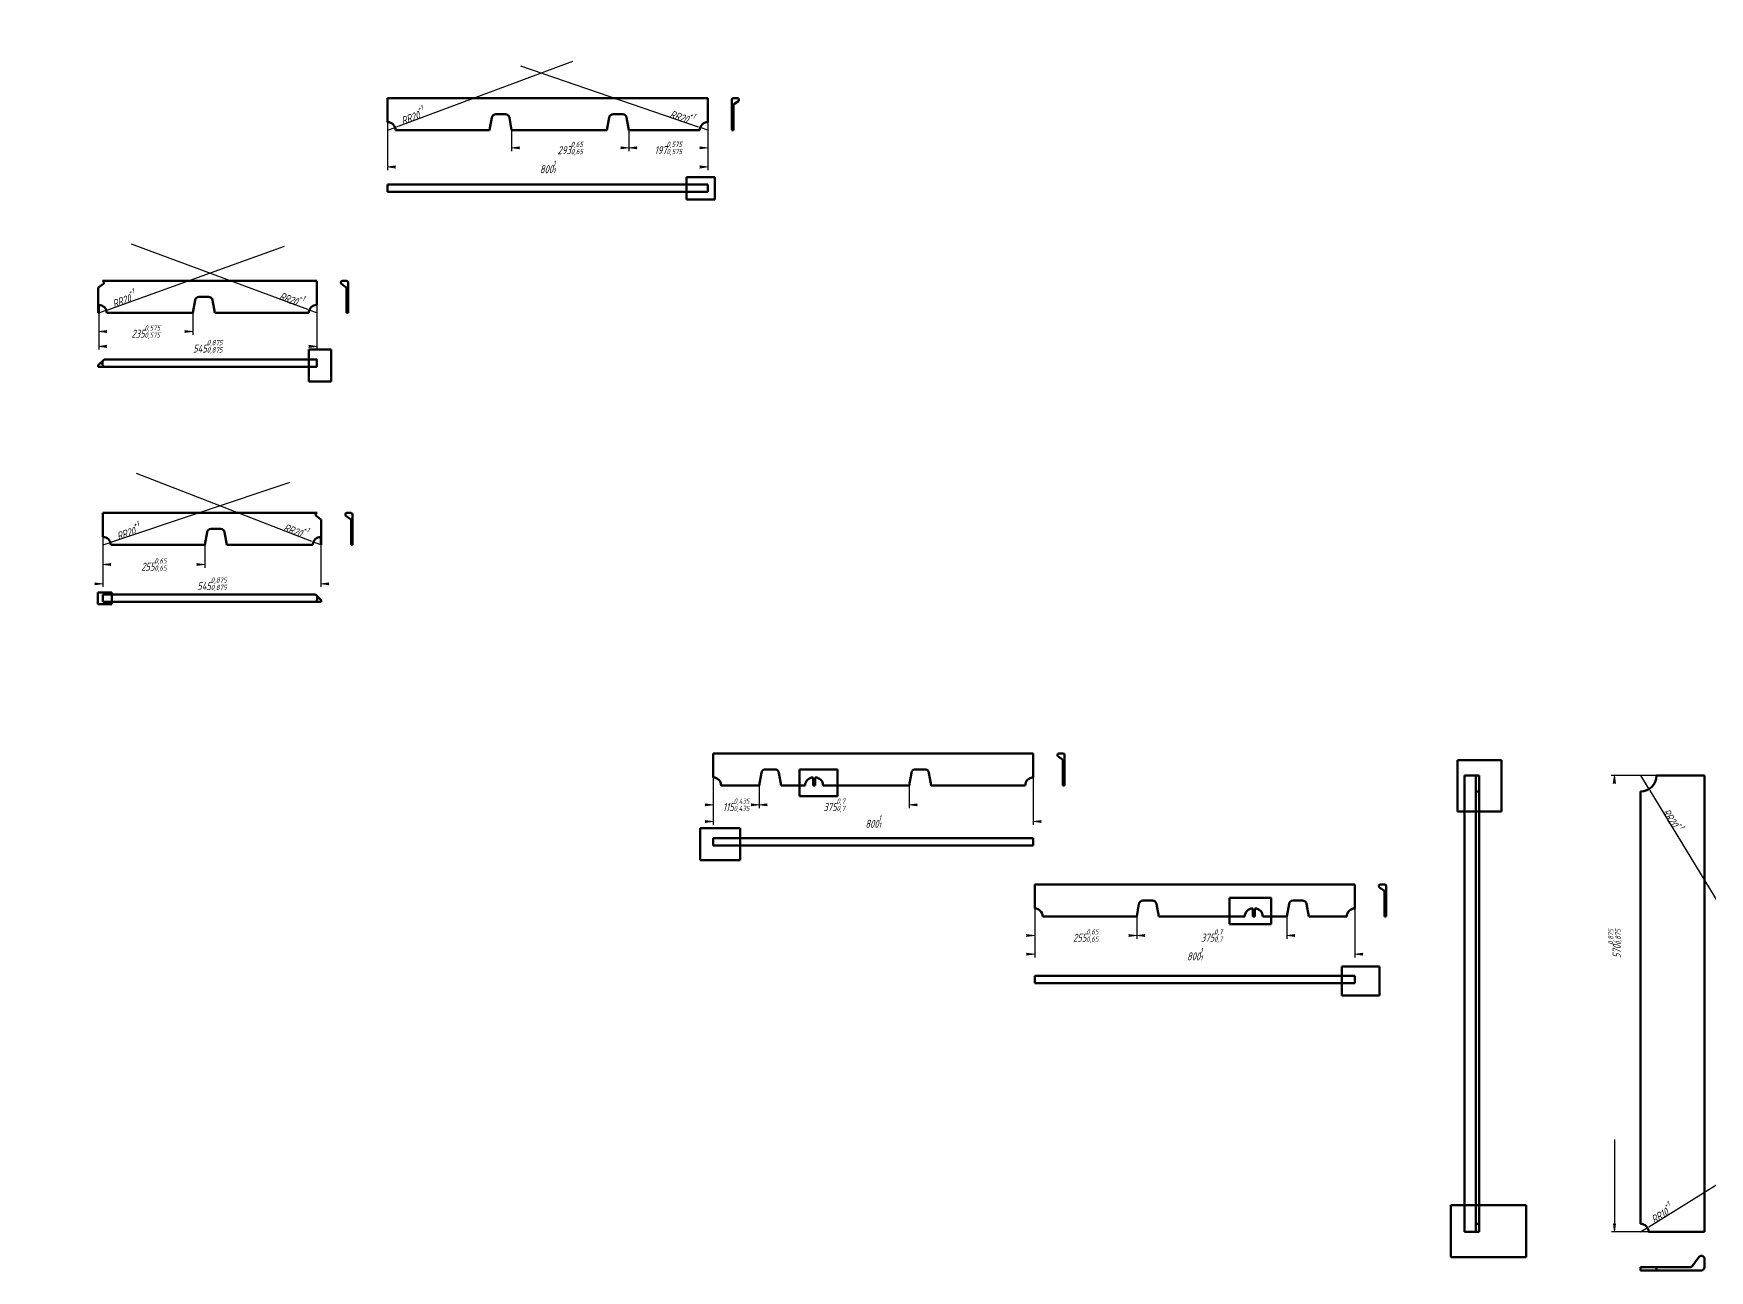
# Model space of a CAD drawing. Header units: millimetres. Extents: x 0 to 3780, y -368 to 405.
# Drawn here: x 0 to 1047, y -368 to 405 of the extents above; entities that cross this region are included whole.
import ezdxf

# ---------------------------------------------------------------- set-up
doc = ezdxf.new("R2010")
doc.units = ezdxf.units.MM
doc.linetypes.add('K5LT_BASIC', pattern=[0])
doc.linetypes.add('K5LT_THIN', pattern=[0])
doc.layers.add('Системный слой', color=7, linetype='Continuous')
doc.layers.add('Системный слой (1)', color=7, linetype='Continuous', true_color=0x909090)
doc.styles.add('KDIMTEXTSTYLE', font='GOST_AU.SHX', dxfattribs={"width": 0.96, "oblique": 15, "height": 5})
doc.dimstyles.new('KDIMSTYLE (0.25)', dxfattribs={"dimtxt": 5, "dimasz": 1, "dimexe": 2, "dimexo": 0, "dimgap": 1, "dimtad": 1, "dimlfac": 4, "dimtxsty": 'KDIMTEXTSTYLE', "dimsah": 1, "dimcen": 0, "dimdle": 1, "dimadec": 0, "dimazin": 0, "dimtfac": 0.667, "dimtmove": 0, "dimatfit": 3, "dimfxl": 1, "dimtvp": 1, "dimtolj": 1, "dimtzin": 0, "dimarcsym": 0})
doc.dimstyles.new('KDIMSTYLE (0.50)', dxfattribs={"dimtxt": 5, "dimasz": 1, "dimexe": 2, "dimexo": 0, "dimgap": 1, "dimtad": 1, "dimlfac": 2, "dimtxsty": 'KDIMTEXTSTYLE', "dimsah": 1, "dimcen": 0, "dimdle": 1, "dimadec": 0, "dimazin": 0, "dimtfac": 0.667, "dimtmove": 0, "dimatfit": 3, "dimfxl": 1, "dimtvp": 1, "dimtolj": 1, "dimtzin": 0, "dimarcsym": 0})

# ---------------------------------------------------------------- blocks, each defined once
blk = doc.blocks.new('KDIMARROW_01')
at = {"layer": 'Системный слой'}
blk.add_hatch(color=0, dxfattribs=at).paths.add_polyline_path([(-5, -0.6582624912261956), (0, 0), (-5, 0.658262491226197), (-4.5, 5.51091059616309e-16)])
at = {"layer": 'Системный слой', "color": 0, "linetype": 'K5LT_THIN', "lineweight": 18}
for p, q in [((-4.5, 5.51091059616309e-16), (-5, 0.658262491226197)), ((-5, 0.658262491226197), (0, 0)), ((0, 0), (-5, -0.6582624912261956)), ((-5, -0.6582624912261956), (-4.5, 5.51091059616309e-16))]:
    blk.add_line(p, q, dxfattribs=at)
at = {"layer": 'Системный слой (1)', "color": 0, "linetype": 'K5LT_THIN', "lineweight": 18}
blk.add_line((0, 0), (-1, 0), dxfattribs=at)
blk = doc.blocks.new('U0')
at = {"layer": 'Системный слой (1)', "color": 5, "linetype": 'K5LT_BASIC', "lineweight": 60, "true_color": 0x0000ff}
for p, q in [((171.9712375406431, 207.4828602602768), (185.9712375406431, 207.4828602602768)), ((171.9712375406431, 187.4828602602768), (171.9712375406431, 207.4828602602768)), ((185.9712375406431, 207.4828602602768), (185.9712375406431, 187.4828602602768)), ((185.9712375406431, 187.4828602602768), (171.9712375406431, 187.4828602602768))]:
    blk.add_line(p, q, dxfattribs=at)
blk = doc.blocks.new('U1')
at = {"layer": 'Системный слой (1)', "color": 5, "linetype": 'K5LT_BASIC', "lineweight": 60, "true_color": 0x0000ff}
for p, q in [((40.2662888376808, 55.66416454634179), (49.0162888376808, 55.66416454634179)), ((40.2662888376808, 48.41416454634179), (40.2662888376808, 55.66416454634179)), ((49.0162888376808, 55.66416454634179), (49.0162888376808, 48.41416454634179)), ((49.0162888376808, 48.41416454634179), (40.2662888376808, 48.41416454634179))]:
    blk.add_line(p, q, dxfattribs=at)
blk = doc.blocks.new('U2')
at = {"layer": 'Системный слой (1)', "color": 5, "linetype": 'K5LT_BASIC', "lineweight": 60, "true_color": 0x0000ff}
for p, q in [((425.5635780661287, 315.1533987600566), (407.8135780661287, 315.1533987600566)), ((407.8135780661287, 315.1533987600566), (407.8135780661287, 301.1533987600566)), ((425.5635780661287, 301.1533987600566), (425.5635780661287, 315.1533987600566)), ((407.8135780661287, 301.1533987600566), (425.5635780661287, 301.1533987600566))]:
    blk.add_line(p, q, dxfattribs=at)
blk = doc.blocks.new('U3')
at = {"layer": 'Системный слой (1)', "color": 5, "linetype": 'K5LT_BASIC', "lineweight": 60, "true_color": 0x0000ff}
for p, q in [((478.4178315940748, -54.75122366398495), (502.1678315940748, -54.75122366398495)), ((478.4178315940748, -71.50122366398494), (478.4178315940748, -54.75122366398495)), ((502.1678315940748, -54.75122366398495), (502.1678315940748, -71.50122366398494)), ((502.1678315940748, -71.50122366398494), (478.4178315940748, -71.50122366398494))]:
    blk.add_line(p, q, dxfattribs=at)
blk = doc.blocks.new('U4')
at = {"layer": 'Системный слой (1)', "color": 5, "linetype": 'K5LT_BASIC', "lineweight": 60, "true_color": 0x0000ff}
for p, q in [((416.40206859876, -91.4273675021742), (441.3914695778082, -91.4273675021742)), ((416.40206859876, -111.4273675021742), (416.40206859876, -91.4273675021742)), ((441.3914695778082, -91.4273675021742), (441.3914695778082, -111.4273675021742)), ((441.3914695778082, -111.4273675021742), (416.40206859876, -111.4273675021742))]:
    blk.add_line(p, q, dxfattribs=at)
blk = doc.blocks.new('U5')
at = {"layer": 'Системный слой (1)', "color": 5, "linetype": 'K5LT_BASIC', "lineweight": 60, "true_color": 0x0000ff}
for p, q in [((747.2041459107602, -134.9985422920777), (773.2041459107602, -134.9985422920777)), ((747.2041459107602, -151.4985422920777), (747.2041459107602, -134.9985422920777)), ((773.2041459107602, -134.9985422920777), (773.2041459107602, -151.4985422920777)), ((773.2041459107602, -151.4985422920777), (747.2041459107602, -151.4985422920777))]:
    blk.add_line(p, q, dxfattribs=at)
blk = doc.blocks.new('U6')
at = {"layer": 'Системный слой (1)', "color": 5, "linetype": 'K5LT_BASIC', "lineweight": 60, "true_color": 0x0000ff}
for p, q in [((817.3476513299853, -177.8279354950771), (840.8073185503368, -177.8279354950771)), ((817.3476513299853, -196.0779354950771), (817.3476513299853, -177.8279354950771)), ((840.8073185503368, -177.8279354950771), (840.8073185503368, -196.0779354950771)), ((840.8073185503368, -196.0779354950771), (817.3476513299853, -196.0779354950771))]:
    blk.add_line(p, q, dxfattribs=at)
blk = doc.blocks.new('U7')
at = {"layer": 'Системный слой (1)', "color": 5, "linetype": 'K5LT_BASIC', "lineweight": 60, "true_color": 0x0000ff}
for p, q in [((889.6018052635808, -48.98865873113249), (917.1018052635808, -48.98865873113249)), ((889.6018052635808, -80.98865873113249), (889.6018052635808, -48.98865873113249)), ((917.1018052635808, -48.98865873113249), (917.1018052635808, -80.98865873113249)), ((917.1018052635808, -80.98865873113249), (889.6018052635808, -80.98865873113249))]:
    blk.add_line(p, q, dxfattribs=at)
blk = doc.blocks.new('U8')
at = {"layer": 'Системный слой (1)', "color": 5, "linetype": 'K5LT_BASIC', "lineweight": 60, "true_color": 0x0000ff}
for p, q in [((885.411436718595, -327.0230272609858), (932.411436718595, -327.0230272609858)), ((885.411436718595, -359.3983113660662), (885.411436718595, -327.0230272609858)), ((932.411436718595, -327.0230272609858), (932.411436718595, -359.3983113660662)), ((932.411436718595, -359.3983113660662), (885.411436718595, -359.3983113660662))]:
    blk.add_line(p, q, dxfattribs=at)

msp = doc.modelspace()

# ---------------------------------------------------------------- linework, layer by layer
at = {"layer": 'Системный слой (1)', "color": 5, "linetype": 'K5LT_BASIC', "lineweight": 60, "true_color": 0x0000ff}
for p, q in [((221.1625561219095, 362.6975924592994), (221.1625561219095, 364.5051330022918)), ((221.1625561219095, 364.5051330022918), (421.1625561219096, 364.5051330022918)), ((221.1625561219095, 360.6876735452842), (221.1625561219095, 362.6975924592994)), ((221.1625561219095, 359.8801330022918), (221.1625561219095, 360.6876735452842)), ((221.1625561219096, 349.5051330022705), (221.1625561219095, 359.8801330022918)), ((421.1625561219096, 362.6975924592994), (421.1625561219096, 364.5051330022918)), ((421.1625561219096, 360.6876735452842), (421.1625561219096, 362.6975924592994)), ((421.1625561219096, 359.8801330022918), (421.1625561219096, 360.6876735452842)), ((421.1625561219096, 349.5051330022705), (421.1625561219096, 359.8801330022918)), ((436.1625561219138, 363.5051330022918), (436.1625561219138, 349.5051330022705)), ((439.7348102756868, 364.5051330022918), (437.1625561219138, 364.5051330022918)), ((437.1625561219138, 349.5051330022705), (437.1625561219138, 359.8801330022918)), ((437.5727440574191, 360.6876735452842), (440.3246223401816, 362.6975924592994)), ((286.3262818281753, 352.4434580540332), (284.9125561219096, 344.5051330022705)), ((294.7875561219096, 354.5051330022705), (288.7875561219096, 354.5051330022705)), ((298.6625561219096, 344.5051330022705), (297.2488304156439, 352.4434580540332)), ((358.1625561219096, 344.5051330022673), (359.5762818281753, 352.44345805403)), ((362.0375561219096, 354.5051330022674), (368.0375561219096, 354.5051330022673)), ((370.4988304156439, 352.44345805403), (371.9125561219096, 344.5051330022673)), ((437.1625561219138, 349.5051330022705), (436.1625561219138, 349.5051330022705)), ((436.1625561219138, 349.5051330022705), (436.1625561219138, 344.5051330022705)), ((437.1625561219138, 349.5051330022705), (437.1625561219138, 344.5051330022705)), ((226.1625561219096, 344.5051330022704), (284.9125561219096, 344.5051330022705)), ((298.6625561219096, 344.5051330022705), (358.1625561219096, 344.5051330022673)), ((371.9125561219096, 344.5051330022673), (416.1625561219096, 344.5051330022704)), ((436.1625561219138, 344.5051330022705), (437.1625561219138, 344.5051330022705)), ((221.1625561219096, 310.5051330022658), (421.1625561219096, 310.5051330022658)), ((221.1625561219095, 309.5051330022658), (221.1625561219096, 310.5051330022658)), ((221.1625561219095, 306.9328788484928), (221.1625561219095, 309.5051330022658)), ((221.1625561219096, 305.9328788484928), (221.1625561219095, 306.9328788484928)), ((221.1625561219096, 305.9328788484928), (421.1625561219096, 305.9328788484928)), ((421.1625561219096, 309.5051330022658), (421.1625561219096, 310.5051330022658)), ((421.1625561219096, 306.9328788484928), (421.1625561219096, 309.5051330022658)), ((421.1625561219096, 305.9328788484928), (421.1625561219096, 306.9328788484928)), ((40.47123754061943, 230.3111020658797), (40.47123754064788, 245.6861020658801)), ((40.88142547614831, 246.4936426088725), (43.63330375889973, 248.5035615228637)), ((43.04349169435284, 250.3111020659014), (176.971237540643, 250.3111020659018)), ((176.971237540643, 250.3111020659018), (176.971237540643, 249.3111020658801)), ((176.9712375406431, 235.311102065883), (176.971237540643, 249.3111020658801)), ((192.3814254762065, 248.503561522909), (195.1333037589691, 246.4936426088937)), ((195.5434916944744, 250.3111020659014), (192.9712375407013, 250.3111020659014)), ((195.5434916944744, 245.6861020659014), (195.5434916944747, 230.3111020658829)), ((196.5434916944744, 248.5035615228637), (196.5434916944744, 249.3111020658798)), ((196.5434916944744, 246.4936426088725), (196.5434916944744, 248.5035615228637)), ((196.5434916944744, 245.6861020658801), (196.5434916944744, 246.4936426088725)), ((196.5434916944744, 230.3111020658797), (196.5434916944744, 245.6861020658801)), ((40.7212375406431, 230.3111020658829), (40.7212375406431, 235.3111020658829)), ((99.4712375406431, 230.3111020658824), (100.8849632469088, 238.2494271176451)), ((103.3462375406431, 240.3111020658824), (109.3462375406431, 240.3111020658824)), ((111.8075118343774, 238.2494271176451), (113.2212375406431, 230.3111020658824)), ((40.47123754061943, 230.3111020658797), (40.7212375406431, 230.3111020658829)), ((45.7212375406431, 230.3111020658829), (99.4712375406431, 230.3111020658824)), ((113.2212375406431, 230.3111020658824), (171.9712375406431, 230.3111020658816)), ((196.5434916944744, 230.3111020658797), (195.5434916944747, 230.3111020658829)), ((43.04349169438126, 200.31110206588), (40.88142547609152, 198.1490358476123)), ((43.04349169438126, 200.31110206588), (44.04349169441195, 201.31110206588)), ((43.04349169435284, 197.738847912107), (43.04349169438126, 200.31110206588)), ((44.04349169441616, 201.3111020706633), (176.971237540643, 201.31110206588)), ((176.971237540643, 200.31110206588), (176.971237540643, 201.31110206588)), ((176.971237540643, 197.738847912107), (176.971237540643, 200.31110206588)), ((40.88142547609152, 198.1490358476123), (40.47123754061943, 197.738847912107)), ((40.47123754064788, 196.738847912107), (40.47123754061943, 197.738847912107)), ((40.47123754064788, 196.738847912107), (40.88142547614831, 196.738847912107)), ((40.88142547614831, 196.738847912107), (43.63330375889973, 196.738847912107)), ((43.04349169435284, 197.738847912107), (44.04349169441616, 196.738847912107)), ((43.63330375889973, 196.738847912107), (44.04349169441616, 196.738847912107)), ((44.04349169441616, 196.738847912107), (176.971237540643, 196.738847912107)), ((176.971237540643, 197.738847912107), (176.971237540643, 196.738847912107)), ((43.25908184873151, 105.436102065896), (43.25908184873151, 104.4361020658743)), ((177.1868276950217, 105.4361020658956), (43.25908184873151, 105.436102065896)), ((198.3313360025338, 105.436102065896), (195.7590818487607, 105.436102065896)), ((43.25908184873147, 90.43610206587712), (43.25908184873151, 104.4361020658743)), ((110.8840818487314, 95.4361020658765), (116.8840818487314, 95.4361020658765)), ((179.3488939132262, 101.6186426088667), (176.5970156304748, 103.6285615228578)), ((179.7590818487551, 85.43610206587388), (179.7590818487267, 100.8111020658743)), ((195.1692697842659, 103.6285615229035), (197.9211480670285, 101.6186426088883)), ((198.3313360025338, 100.8111020658959), (198.3313360025342, 90.4361020658771)), ((199.3313360025338, 90.43610206587712), (199.3313360025338, 104.4361020658743)), ((107.0090818487314, 85.4361020658765), (48.25908184873147, 85.4361020658757)), ((107.0090818487314, 85.4361020658765), (108.4228075549971, 93.37442711763921)), ((119.3453561424657, 93.37442711763921), (120.7590818487314, 85.4361020658765)), ((174.5090818487315, 85.4361020658771), (120.7590818487314, 85.4361020658765)), ((179.5090818487315, 90.43610206587712), (179.5090818487315, 85.4361020658771)), ((179.7590818487551, 85.43610206587388), (179.5090818487315, 85.4361020658771)), ((198.3313360025341, 85.4361020658757), (198.3313360025342, 90.4361020658771)), ((199.3313360025338, 90.43610206587712), (198.3313360025342, 90.4361020658771)), ((199.331336002534, 85.4361020658757), (198.3313360025341, 85.4361020658757)), ((199.3313360025338, 90.43610206587712), (199.331336002534, 85.4361020658757)), ((176.1868276949584, 54.43610207064728), (43.25908184873151, 54.43610206586402)), ((43.25908184873151, 53.43610206586402), (43.25908184873151, 54.43610206586402)), ((43.2590818487315, 50.86384791209093), (43.25908184873151, 53.43610206586402)), ((177.1868276949933, 53.43610206586402), (176.1868276949583, 54.4361020658597)), ((177.1868276950217, 50.86384791209093), (177.1868276949933, 53.43610206586402)), ((177.1868276949933, 53.43610206586402), (179.348893913283, 51.27403584759622)), ((43.2590818487315, 50.86384791209093), (43.25908184873151, 49.86384791209093)), ((176.1868276949584, 49.86384791209093), (43.25908184873151, 49.86384791209093)), ((177.1868276950217, 50.86384791209093), (176.1868276949584, 49.86384791209093)), ((176.5970156304748, 49.86384791209093), (176.1868276949584, 49.86384791209093)), ((179.3488939132262, 49.86384791209093), (176.5970156304748, 49.86384791209093)), ((179.348893913283, 51.27403584759622), (179.7590818487551, 50.86384791209093)), ((179.7590818487267, 49.86384791209093), (179.3488939132262, 49.86384791209093)), ((179.7590818487267, 49.86384791209093), (179.7590818487551, 50.86384791209093)), ((424.5164695778082, -45.75122366398716), (424.5164695778082, -44.75122366396623)), ((424.5164695778082, -44.75122366396623), (624.516469577808, -44.75122366396561)), ((424.5164695778082, -45.75122366398716), (424.5164695778082, -59.75122366398492)), ((624.516469577808, -44.75122366396561), (624.516469577808, -45.75122366398716)), ((624.5164695778082, -59.75122366398433), (624.516469577808, -45.75122366398716)), ((642.678535796076, -48.5686831209739), (639.9266575133133, -46.55876420695867)), ((640.5164695778082, -44.7512236639662), (643.0887237315812, -44.75122366396623)), ((643.0887237315817, -59.75122366398492), (643.0887237315812, -49.37622366396621)), ((644.0887237315812, -45.75122366398716), (644.0887237315812, -59.75122366398492)), ((453.2664695778082, -64.75122366398496), (454.6801952840738, -56.81289861222223)), ((457.1414695778081, -54.75122366398496), (463.1414695778081, -54.75122366398495)), ((465.6027438715424, -56.81289861222223), (467.0164695778082, -64.75122366398496)), ((487.0164695778349, -59.75122366400616), (487.0164695778349, -64.75122366400616)), ((488.2664695778082, -64.75122366398433), (488.2664695778082, -59.75122366398433)), ((547.0164695778082, -64.75122366398493), (548.4301952840739, -56.81289861222222)), ((550.8914695778082, -54.75122366398494), (556.8914695778082, -54.75122366398494)), ((559.3527438715424, -56.81289861222222), (560.7664695778082, -64.75122366398493)), ((644.0887237315812, -59.75122366398492), (643.0887237315817, -59.75122366398492)), ((643.0887237315816, -64.75122366398492), (643.0887237315817, -59.75122366398492)), ((644.0887237315812, -59.75122366398492), (644.0887237315814, -64.75122366398492)), ((893.8747330371626, -343.5779354950557), (893.8747330371626, -58.57793549509847)), ((893.8747330371626, -58.57793549509847), (894.6951089081731, -58.57793549509847)), ((894.6951089081731, -58.57793549509847), (900.1988654736983, -58.57793549509847)), ((900.1988654736983, -58.57793549509847), (901.0192413447089, -58.57793549509847)), ((901.0192413447089, -58.57793549509847), (901.0192413447089, -68.57793549509847)), ((903.0192413447089, -58.57793549509847), (901.0192413447089, -58.57793549509847)), ((903.0192413447087, -68.57793549509847), (903.0192413447089, -58.57793549509847)), ((1013.874733037163, -58.57793549509847), (1041.874733037163, -58.57793549509847)), ((1041.874733037163, -58.57793549509847), (1043.874733037162, -58.57793549509847)), ((1043.874733037162, -343.5779354950557), (1043.874733037162, -58.57793549509847)), ((429.5164695778082, -64.75122366398492), (453.2664695778082, -64.75122366398496)), ((467.0164695778082, -64.75122366398496), (482.0164695778349, -64.75122366400758)), ((487.0164695778349, -64.75122366400616), (488.2664695778082, -64.75122366398433)), ((493.2664695778082, -64.75122366398433), (547.0164695778082, -64.75122366398493)), ((560.7664695778082, -64.75122366398493), (619.5164695778082, -64.75122366398575)), ((644.0887237315814, -64.75122366398492), (643.0887237315816, -64.75122366398492)), ((901.0192413447089, -338.5779354950557), (901.0192413447089, -68.57793549509847)), ((901.0192413447089, -68.57793549509847), (903.0192413447087, -68.57793549509847)), ((903.0192413447089, -338.5779354950557), (903.0192413447087, -68.57793549509847)), ((1003.874733037163, -338.5779354950557), (1003.874733037163, -68.57793549509847)), ((424.5164695778082, -97.75122366400774), (424.5164695778082, -98.75122366400774)), ((424.5164695778082, -97.75122366400774), (624.516469577808, -97.75122366400774)), ((424.5164695778082, -98.75122366400774), (424.5164695778082, -101.3234778177808)), ((424.5164695778082, -102.3234778177808), (424.5164695778082, -101.3234778177808)), ((424.5164695778082, -102.3234778177808), (624.516469577808, -102.3234778177808)), ((624.516469577808, -98.75122366400774), (624.516469577808, -97.75122366400774)), ((624.5164695778082, -101.3234778177808), (624.516469577808, -98.75122366400774)), ((624.5164695778082, -101.3234778177808), (624.516469577808, -102.3234778177808)), ((625.3971306148314, -126.6145104732758), (625.3971306148314, -127.6145104732973)), ((825.3971306148314, -126.6145104732764), (625.3971306148314, -126.6145104732758)), ((625.3971306148314, -141.6145104732945), (625.3971306148314, -127.6145104732973)), ((825.3971306148314, -127.6145104732973), (825.3971306148314, -126.6145104732764)), ((825.3971306148314, -127.6145104732973), (825.3971306148314, -141.6145104732951)), ((840.8073185503367, -128.4220510162683), (843.5591968330993, -130.4319699302835)), ((843.9693847686046, -126.6145104732758), (841.3971306148316, -126.6145104732758)), ((843.9693847686046, -131.2395104732758), (843.9693847686051, -141.6145104732945)), ((844.9693847686046, -141.6145104732945), (844.9693847686046, -127.6145104732973)), ((689.1471306148314, -146.6145104732951), (690.5608563210972, -138.6761854215324)), ((693.0221306148314, -136.6145104732951), (699.0221306148314, -136.6145104732951)), ((701.4834049085657, -138.6761854215324), (702.8971306148314, -146.6145104732951)), ((761.6471306148314, -141.6145104732945), (761.6471306148314, -146.6145104732945)), ((762.8971306148048, -146.6145104733164), (762.8971306148048, -141.6145104733163)), ((782.8971306148314, -146.6145104732951), (784.3108563210972, -138.6761854215324)), ((786.7721306148314, -136.6145104732951), (792.7721306148314, -136.6145104732951)), ((795.2334049085657, -138.6761854215324), (796.6471306148314, -146.6145104732951)), ((844.9693847686046, -141.6145104732945), (843.9693847686051, -141.6145104732945)), ((843.969384768605, -146.6145104732959), (843.9693847686051, -141.6145104732945)), ((844.9693847686046, -141.6145104732945), (844.9693847686048, -146.6145104732959)), ((689.1471306148314, -146.6145104732951), (630.3971306148314, -146.6145104732959)), ((756.6471306148314, -146.6145104732945), (702.8971306148314, -146.6145104732951)), ((762.8971306148048, -146.6145104733164), (761.6471306148314, -146.6145104732945)), ((782.8971306148314, -146.6145104732951), (767.8971306148048, -146.6145104733178)), ((820.3971306148314, -146.6145104732951), (796.6471306148314, -146.6145104732951)), ((844.9693847686048, -146.6145104732959), (843.969384768605, -146.6145104732959)), ((625.3971306148314, -184.6145104733178), (625.3971306148314, -183.6145104733178)), ((825.3971306148314, -183.6145104733178), (625.3971306148314, -183.6145104733178)), ((625.3971306148314, -187.1867646270908), (625.3971306148314, -184.6145104733178)), ((625.3971306148314, -187.1867646270908), (625.3971306148314, -188.1867646270908)), ((825.3971306148314, -188.1867646270908), (625.3971306148314, -188.1867646270908)), ((825.3971306148314, -183.6145104733178), (825.3971306148314, -184.6145104733178)), ((825.3971306148314, -184.6145104733178), (825.3971306148314, -187.1867646270908)), ((825.3971306148314, -188.1867646270908), (825.3971306148314, -187.1867646270908)), ((893.8747330371626, -343.5779354950557), (894.6951089081731, -343.5779354950557)), ((894.6951089081731, -343.5779354950557), (900.1988654736983, -343.5779354950557)), ((900.1988654736983, -343.5779354950557), (901.0192413447089, -343.5779354950557)), ((903.0192413447089, -338.5779354950557), (901.0192413447089, -338.5779354950557)), ((901.0192413447089, -338.5779354950557), (901.0192413447089, -343.5779354950557)), ((903.0192413447089, -343.5779354950557), (901.0192413447089, -343.5779354950557)), ((903.0192413447089, -343.5779354950557), (903.0192413447089, -338.5779354950557)), ((1008.874733037163, -343.5779354950557), (1041.874733037163, -343.5779354950557)), ((1041.874733037163, -343.5779354950557), (1043.874733037162, -343.5779354950557)), ((1003.874733037163, -365.722443802602), (1003.874733037163, -367.7224438026018)), ((1013.874733037163, -365.722443802602), (1003.874733037163, -365.722443802602)), ((1034.624733037163, -365.722443802602), (1013.874733037163, -365.722443802602)), ((1013.874733037163, -367.722443802602), (1013.874733037163, -365.722443802602)), ((1040.259651951178, -359.3983113660662), (1036.239814123147, -364.9020679315914)), ((1043.874733037162, -365.722443802602), (1043.874733037163, -360.5779354950557)), ((1003.874733037163, -367.7224438026018), (1013.874733037163, -367.722443802602)), ((1013.874733037163, -367.722443802602), (1041.874733037163, -367.7224438026019))]:
    msp.add_line(p, q, dxfattribs=at)
for centre, radius, start, end in [((437.1625561219138, 363.5051330022918), 1.000000000000001, 90, 180), ((438.1625561219138, 359.8801330022918), 1.000000000000001, 126.1436728622647, 180), ((439.7348102756868, 363.5051330022918), 1.000000000000001, 306.1436728622718, 90.00000000000061), ((221.1625561219096, 344.5051330022705), 5.000000000000004, 0, 90.00000000000033), ((288.7875561219096, 352.0051330022705), 2.500000000000001, 90, 169.9021361604664), ((294.7875561219096, 352.0051330022705), 2.500000000000002, 10.09786383953383, 90.0000000000001), ((362.0375561219096, 352.0051330022673), 2.500000000000003, 89.9999999999999, 169.9021361604664), ((368.0375561219096, 352.0051330022673), 2.500000000000002, 10.09786383953383, 90), ((421.1625561219096, 344.5051330022705), 5.000000000000004, 90, 180), ((41.47123754064307, 245.6861020658801), 1.000000000000001, 126.1436728622677, 180), ((43.04349169441616, 249.3111020658801), 1.000000000000001, 0, 90.00000000362817), ((43.04349169441195, 249.3111020658801), 1.000000000000001, 306.1436728609352, 0), ((192.9712375407013, 249.3111020659014), 1.000000000000015, 89.99999999999807, 233.8563271377296), ((194.5434916944744, 245.6861020659014), 0.9999999999999872, 0, 53.85632713773457), ((195.5434916944744, 249.3111020659014), 1.000000000000004, 0, 90), ((40.72123754064307, 230.3111020658829), 5.000000000000004, 0, 90), ((103.3462375406431, 237.8111020658824), 2.500000000000002, 89.9999999999999, 169.9021361604662), ((109.3462375406431, 237.8111020658824), 2.500000000000001, 10.09786383953383, 90), ((176.9712375406431, 230.3111020658829), 5.000000000000004, 89.99999999998381, 180), ((177.1868276949584, 104.4361020658743), 1.000000000000001, 89.99999999637183, 180), ((195.7590818487607, 104.436102065896), 1.000000000000015, 90, 233.8563271377315), ((198.3313360025338, 104.436102065896), 1.000000000000004, 0, 90), ((110.8840818487315, 92.9361020658765), 2.500000000000003, 89.99999999999994, 169.9021361604661), ((116.8840818487315, 92.9361020658765), 2.500000000000001, 10.09786383953372, 90), ((177.1868276949626, 104.4361020658743), 1.000000000000001, 180.0000000000234, 233.8563271390649), ((178.7590818487315, 100.8111020658743), 1.000000000000001, 0, 53.85632713773225), ((197.3313360025338, 100.811102065896), 0.9999999999999872, 0, 53.85632713773528), ((43.25908184873146, 85.4361020658771), 5.000000000000004, 0, 90), ((179.5090818487315, 85.4361020658771), 5.000000000000004, 90, 180), ((640.5164695778082, -45.75122366396621), 1.000000000000001, 90.00000000000112, 233.8563271377361), ((642.0887237315812, -49.37622366396621), 1.000000000000001, 0, 53.85632713773241), ((643.0887237315812, -45.75122366396621), 1.000000000000001, 0, 90), ((424.5164695778082, -64.75122366398492), 5.000000000000002, 0, 90), ((457.1414695778081, -57.25122366398495), 2.499999999999994, 90, 169.9021361604662), ((463.1414695778081, -57.25122366398495), 2.499999999999994, 10.09786383953388, 90), ((487.0164695778349, -64.75122366400616), 5.000000000000044, 89.99999999998381, 180), ((488.2664695778082, -64.75122366398433), 5.000000000000002, 0, 90), ((550.8914695778082, -57.25122366398494), 2.499999999999994, 90, 169.9021361604662), ((556.8914695778082, -57.25122366398494), 2.499999999999994, 10.09786383953383, 90), ((624.5164695778083, -64.75122366398433), 5.000000000000002, 89.99999999998381, 180), ((1003.874733037163, -58.57793549509847), 10.00000000000001, 270, 0), ((841.3971306148316, -127.6145104732758), 1.000000000000001, 90, 233.8563271377351), ((842.9693847686046, -131.2395104732758), 0.9999999999999873, 0, 53.85632713773172), ((843.9693847686046, -127.6145104732758), 0.9999999999999769, 0, 90), ((625.3971306148314, -146.6145104732945), 5.000000000000002, 0, 90), ((693.0221306148314, -139.1145104732951), 2.499999999999995, 89.99999999999994, 169.9021361604661), ((699.0221306148314, -139.1145104732951), 2.499999999999994, 10.09786383953378, 90), ((761.6471306148314, -146.6145104732945), 5.000000000000002, 90, 180), ((762.8971306148048, -146.6145104733164), 5.000000000000016, 0, 90), ((786.7721306148314, -139.1145104732951), 2.499999999999994, 90, 169.9021361604661), ((792.7721306148314, -139.1145104732951), 2.499999999999994, 10.09786383953378, 90), ((825.3971306148314, -146.6145104732951), 5.000000000000002, 90.00000000000001, 180), ((1003.874733037163, -343.5779354950557), 5.000000000000004, 0, 90), ((1034.624733037163, -363.722443802602), 2.000000000000003, 269.9999999999993, 323.8563271377329), ((1041.874733037163, -360.5779354950557), 2.000000000000002, 0, 143.8563271377309), ((1041.874733037163, -365.722443802602), 2.000000000000002, 270, 0)]:
    msp.add_arc(centre, radius, start, end, dxfattribs=at)

# ---------------------------------------------------------------- block references
at = {"layer": 'Системный слой (1)'}
for name in ['U2', 'U0', 'U1', 'U7', 'U3', 'U4', 'U5', 'U6', 'U8']:
    msp.add_blockref(name, (0, 0), dxfattribs=at)

# ---------------------------------------------------------------- dimensions: what is measured, and where the dimension line sits
at = {"layer": 'Системный слой (1)', "color": 7}
for center, radius, location, dimstyle in [((221.1625561219096, 344.5051330022705), 4.9999999999999964, (237.8555760508372, 350.7172334069703), 'KDIMSTYLE (0.25)'), ((421.1625561219096, 344.5051330022705), 4.999999999999958, (404.3087821972107, 350.2668523880777), 'KDIMSTYLE (0.25)'), ((40.72123754064307, 230.3111020658829), 5.000000000000052, (57.48300042404932, 236.3352543569618), 'KDIMSTYLE (0.25)'), ((176.9712375406431, 230.3111020658829), 5.000000000000072, (160.2715171812904, 236.5051674275874), 'KDIMSTYLE (0.25)'), ((43.25908184873146, 85.4361020658771), 4.999999999999999, (60.15247910234883, 91.0805892008716), 'KDIMSTYLE (0.25)'), ((179.5090818487315, 85.4361020658771), 5.000000000000077, (162.8980317107702, 91.86417480191423), 'KDIMSTYLE (0.25)'), ((1003.874733037163, -58.57793549509847), 9.999999999999677, (1021.572357108773, -87.66173916667628), 'KDIMSTYLE (0.50)'), ((1003.874733037163, -343.5779354950557), 4.999999999999803, (1018.545672349479, -334.4433740287004), 'KDIMSTYLE (0.50)')]:
    msp.add_radius_dim(center=center, radius=radius, location=location, dimstyle=dimstyle, override={"dimpost": '\\H5.0;\\W0.965;\\Q15;R<>\\H0.65x;\\S+1^;\\H1.5x;', "dimblk2": 'KDIMARROW_01', "dimclrt": 7, "dimtolj": 1}, dxfattribs=at).render()
for base, p1, p2, location, override in [((421.1625561219096, 321.497421965985), (221.1625561219096, 349.5051330022705), (421.1625561219096, 349.5051330022705), (321.1625561219096, 321.497421965985), {"dimexo": 0, "dimpost": '\\H5.0;\\W0.965;\\Q15;<>\\H0.65x;\\S1^1;\\H1.5x;', "dimblk1": 'KDIMARROW_01', "dimblk2": 'KDIMARROW_01', "dimse1": 0, "dimse2": 0, "dimclrt": 7, "dimtolj": 1}), ((371.9125561219091, 333.4057658691106), (298.6625561219096, 344.5051330022705), (371.9125561219096, 344.5051330022673), (335.2875561219091, 333.4057658691122), {"dimexo": 0, "dimpost": '\\H5.0;\\W0.965;\\Q15;<>\\H0.65x;\\S0,65^0,65;\\H1.5x;', "dimblk1": 'KDIMARROW_01', "dimblk2": 'KDIMARROW_01', "dimse1": 0, "dimse2": 0, "dimclrt": 7, "dimtolj": 1}), ((421.1625561219103, 333.4057658691153), (371.9125561219096, 344.5051330022673), (421.1625561219096, 344.5051330022705), (396.5375561219103, 333.4057658691137), {"dimexo": 0, "dimpost": '\\H5.0;\\W0.965;\\Q15;<>\\H0.65x;\\S0,575^0,575;\\H1.5x;', "dimblk1": 'KDIMARROW_01', "dimblk2": 'KDIMARROW_01', "dimse1": 0, "dimse2": 0, "dimclrt": 7, "dimtolj": 1}), ((176.9712375406445, 209.4828602602767), (40.7212375406431, 235.3111020658829), (176.9712375406445, 235.311102065883), (108.8462375406438, 209.4828602602768), {"dimexo": 0, "dimpost": '\\H5.0;\\W0.965;\\Q15;<>\\H0.65x;\\S0,875^0,875;\\H1.5x;', "dimblk1": 'KDIMARROW_01', "dimblk2": 'KDIMARROW_01', "dimse1": 0, "dimse2": 0, "dimclrt": 7, "dimtolj": 1}), ((99.47123754064299, 218.7456409161419), (40.7212375406431, 230.3111020658829), (99.4712375406431, 230.3111020658824), (70.09623754064299, 218.7456409161422), {"dimexo": 0, "dimpost": '\\H5.0;\\W0.965;\\Q15;<>\\H0.65x;\\S0,575^0,575;\\H1.5x;', "dimblk1": 'KDIMARROW_01', "dimblk2": 'KDIMARROW_01', "dimse1": 0, "dimse2": 0, "dimclrt": 7, "dimtolj": 1}), ((43.25908184873146, 61.19619561284492), (179.5090818487315, 90.43610206587712), (43.25908184873146, 90.4361020658771), (111.3840818487315, 61.19619561284492), {"dimexo": 0, "dimpost": '\\H5.0;\\W0.965;\\Q15;<>\\H0.65x;\\S0,875^0,875;\\H1.5x;', "dimblk1": 'KDIMARROW_01', "dimblk2": 'KDIMARROW_01', "dimse1": 0, "dimse2": 0, "dimclrt": 7, "dimtolj": 1}), ((107.0090818487313, 73.22851671997506), (43.25908184873146, 85.4361020658771), (107.0090818487315, 85.4361020658765), (75.13408184873134, 73.22851671997537), {"dimexo": 0, "dimpost": '\\H5.0;\\W0.965;\\Q15;<>\\H0.65x;\\S0,65^0,65;\\H1.5x;', "dimblk1": 'KDIMARROW_01', "dimblk2": 'KDIMARROW_01', "dimse1": 0, "dimse2": 0, "dimclrt": 7, "dimtolj": 1}), ((424.5164695778082, -87.35683827301827), (624.5164695778096, -59.75122366398433), (424.5164695778082, -59.75122366398492), (524.516469577809, -87.35683827301798), {"dimexo": 0, "dimpost": '\\H5.0;\\W0.965;\\Q15;<>\\H0.65x;\\S1^1;\\H1.5x;', "dimblk1": 'KDIMARROW_01', "dimblk2": 'KDIMARROW_01', "dimse1": 0, "dimse2": 0, "dimclrt": 7, "dimtolj": 1}), ((424.5164695778082, -76.87317970593581), (453.2664695778082, -64.75122366398496), (424.5164695778082, -64.75122366398492), (438.8914695778082, -76.87317970593584), {"dimexo": 0, "dimpost": '\\H5.0;\\W0.965;\\Q15;<>\\H0.65x;\\S0,435^0,435;\\H1.5x;', "dimblk1": 'KDIMARROW_01', "dimblk2": 'KDIMARROW_01', "dimse1": 0, "dimse2": 0, "dimclrt": 7, "dimtolj": 1}), ((453.2664695778082, -76.87317970593588), (547.0164695778082, -64.75122366398493), (453.2664695778082, -64.75122366398496), (500.1414695778082, -76.87317970593588), {"dimexo": 0, "dimpost": '\\H5.0;\\W0.965;\\Q15;<>\\H0.65x;\\S0,7^0,7;\\H1.5x;', "dimblk1": 'KDIMARROW_01', "dimblk2": 'KDIMARROW_01', "dimse1": 0, "dimse2": 0, "dimclrt": 7, "dimtolj": 1}), ((625.3971306148313, -170.1565958951275), (825.3971306148314, -141.6145104732951), (625.3971306148314, -141.6145104732945), (725.3971306148313, -170.1565958951278), {"dimexo": 0, "dimpost": '\\H5.0;\\W0.965;\\Q15;<>\\H0.65x;\\S1^1;\\H1.5x;', "dimblk1": 'KDIMARROW_01', "dimblk2": 'KDIMARROW_01', "dimse1": 0, "dimse2": 0, "dimclrt": 7, "dimtolj": 1}), ((625.3971306148313, -158.479159207522), (689.1471306148314, -146.6145104732951), (625.3971306148314, -146.6145104732945), (657.2721306148313, -158.4791592075224), {"dimexo": 0, "dimpost": '\\H5.0;\\W0.965;\\Q15;<>\\H0.65x;\\S0,65^0,65;\\H1.5x;', "dimblk1": 'KDIMARROW_01', "dimblk2": 'KDIMARROW_01', "dimse1": 0, "dimse2": 0, "dimclrt": 7, "dimtolj": 1}), ((689.1471306148314, -158.4791592075227), (782.8971306148314, -146.6145104732951), (689.1471306148314, -146.6145104732951), (736.0221306148314, -158.4791592075227), {"dimexo": 0, "dimpost": '\\H5.0;\\W0.965;\\Q15;<>\\H0.65x;\\S0,7^0,7;\\H1.5x;', "dimblk1": 'KDIMARROW_01', "dimblk2": 'KDIMARROW_01', "dimse1": 0, "dimse2": 0, "dimclrt": 7, "dimtolj": 1})]:
    msp.add_linear_dim(base=base, p1=p1, p2=p2, location=location, dimstyle='KDIMSTYLE (0.25)', override=override, dxfattribs=at).render()
msp.add_linear_dim(base=(987.5243708632876, -58.58878177203428), p1=(1013.992044097493, -343.5779354950557), p2=(1013.874733037163, -58.57793549509847), angle=90.02358395883338, location=(987.5675907239585, -163.5887728770036), dimstyle='KDIMSTYLE (0.50)', override={"dimexo": 0, "dimpost": '\\H5.0;\\W0.965;\\Q15;<>\\H0.65x;\\S0,875^0,875;\\H1.5x;', "dimblk1": 'KDIMARROW_01', "dimblk2": 'KDIMARROW_01', "dimse1": 0, "dimse2": 0, "dimclrt": 7, "dimtolj": 1}, dxfattribs=at).render()

doc.saveas('drawing.dxf')
